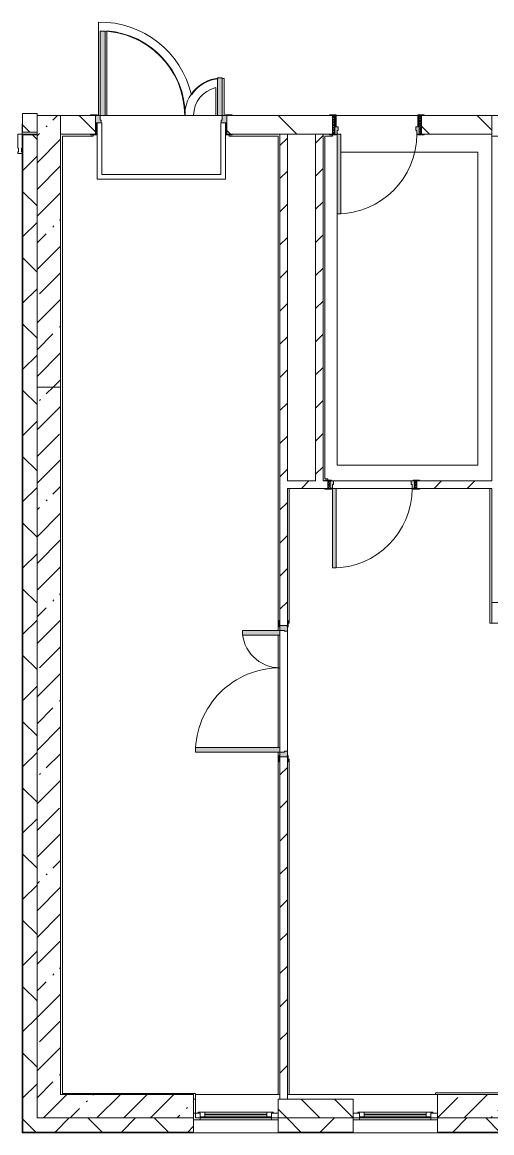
# Model space of a CAD drawing. Header units: millimetres. Extents: x 36059 to 234328, y -8553 to 29000.
# Drawn here: x 196520 to 201528, y -258 to 11595 of the extents above; entities that cross this region are included whole.
import ezdxf

# ---------------------------------------------------------------- set-up
doc = ezdxf.new("R2010")
doc.units = ezdxf.units.MM
doc.linetypes.add('200_ШТРИХ__ш1_п0_6_', pattern=[800, 500, -300])
for name, color, linetype, lineweight in [('A-DETL-5', 7, 'Continuous', 5), ('A-DETL-MBND-1', 7, '200_ШТРИХ__ш1_п0_6_', 9), ('A-GLAZ-2', 7, 'Continuous', 5), ('A-GLAZ-CWMG-3', 7, 'Continuous', 5), ('A-WALL', 7, 'Continuous', 9), ('A-WALL-3', 7, 'Continuous', 5), ('I-WALL-4', 7, 'Continuous', 5), ('S-COLS-3', 7, 'Continuous', 5)]:
    doc.layers.add(name, color=color, linetype=linetype, lineweight=lineweight)
for name, color, linetype, lineweight, true_color in [('A-DOOR-1', 7, 'Continuous', 5, 0xaaaaaa), ('A-DOOR-2', 7, 'Continuous', 5, 0xe2e2e2), ('A-DOOR-FRAM-1', 7, 'Continuous', 5, 0xe2e2e2), ('A-DOOR-FRAM-2', 7, 'Continuous', 5, 0xaaaaaa), ('A-FLOR-2', 7, 'Continuous', 5, 0xaaaaaa)]:
    doc.layers.add(name, color=color, linetype=linetype, lineweight=lineweight, true_color=true_color)
pattern_1 = [(45, (107317.9, 0), (-176.7767, 176.7767), [])]
pattern_2 = [(45, (107317.9, 0), (-353.5534, 353.5534), []), (135, (107317.9, 0), (-353.5534, -353.5534), [])]
pattern_3 = [(135, (107317.9, 0), (-353.5534, -353.5534), [])]
pattern_4 = [(45, (107317.9, 0), (-285.1231, 285.1231), []), (45, (107603, 0), (-285.1231, 285.1231), [504.031, -100.806, 16.764, -84.042])]

# ---------------------------------------------------------------- blocks, each defined once
blk = doc.blocks.new('110_Дверь_СКБ_2Ст - Д-5_п_ Из игровой в коридор-32215844-3_10_2_птичка')
at = {"layer": 'A-DOOR-2'}
for points in [[(-638, 40), (-588, 40), (-588, 940), (-638, 940)], [(612, 440), (612, 40), (662, 40), (662, 440)]]:
    blk.add_hatch(color=256, dxfattribs=at).paths.add_polyline_path(points)
h = blk.add_hatch(color=256, dxfattribs=at)
h.paths.add_polyline_path([(-688, 40), (-688, -40), (-628, -40), (-628, -10), (-638, -10), (-638, 40)])
h.paths.add_polyline_path([(652, -40), (712, -40), (712, 40), (662, 40), (662, -10), (652, -10)])
at = {"layer": 'A-DOOR-FRAM-1'}
for points in [[(-742, 40), (-672, 40), (-672, 48), (-742, 48)], [(698, 40), (768, 40), (768, 48), (698, 48)], [(-742, -48), (-672, -48), (-672, -40), (-742, -40)], [(698, -48), (768, -48), (768, -40), (698, -40)]]:
    blk.add_hatch(color=256, dxfattribs=at).paths.add_polyline_path(points)
at = {"layer": 'A-DOOR-1'}
for p, q in [((-638, 940), (-638, 40)), ((-588, 940), (-638, 940)), ((-588, 40), (-588, 940)), ((662, 440), (612, 440)), ((612, 440), (612, 40)), ((662, 40), (662, 440)), ((-638, 40), (-588, 40)), ((612, 40), (662, 40))]:
    blk.add_line(p, q, dxfattribs=at)
for centre, radius, start, end in [((-638, 40), 900, 0, 90), ((662, 40), 400, 90, 180)]:
    blk.add_arc(centre, radius, start, end, dxfattribs=at)
at = {"layer": 'A-DOOR-FRAM-2'}
for p, q in [((-672, 48), (-742, 48)), ((-742, 48), (-742, 40)), ((-742, 40), (-672, 40)), ((-638, 40), (-688, 40)), ((-688, 40), (-688, -40)), ((-672, 40), (-672, 48)), ((-638, -10), (-638, 40)), ((662, 40), (662, -10)), ((712, 40), (662, 40)), ((768, 48), (698, 48)), ((698, 48), (698, 40)), ((698, 40), (768, 40)), ((712, -40), (712, 40)), ((768, 40), (768, 48)), ((-672, -40), (-742, -40)), ((-742, -40), (-742, -48)), ((-742, -48), (-672, -48)), ((-688, -40), (-628, -40)), ((-672, -39), (-688, -39)), ((-688, -39), (-688, -40)), ((-688, -40), (-672, -40)), ((-672, -40), (-672, -39)), ((-672, -48), (-672, -40)), ((-628, -10), (-638, -10)), ((-628, -40), (-628, -10)), ((662, -10), (652, -10)), ((652, -10), (652, -40)), ((652, -40), (712, -40)), ((712, -39), (698, -39)), ((698, -39), (698, -40)), ((698, -40), (712, -40)), ((768, -40), (698, -40)), ((698, -40), (698, -48)), ((698, -48), (768, -48)), ((712, -40), (712, -39)), ((768, -48), (768, -40))]:
    blk.add_line(p, q, dxfattribs=at)
blk = doc.blocks.new('110_Дверь_СКБ_2Ст - Д-2а_п_ Из коридора на лестницу-32215207-3_10_2_птичка')
at = {"layer": 'A-DOOR-2'}
for points in [[(-587.5, 100), (-587.5, 1000), (-637.5, 1000), (-637.5, 100)], [(662.5, 100), (662.5, 500), (612.5, 500), (612.5, 100)], [(712.5, -100), (712.5, 20), (697.5, 20), (697.5, -100)]]:
    blk.add_hatch(color=256, dxfattribs=at).paths.add_polyline_path(points)
h = blk.add_hatch(color=256, dxfattribs=at)
h.paths.add_polyline_path([(687.9, 20), (712.5, 20), (712.5, 100), (662.5, 100), (662.5, 50), (652.5, 50), (652.5, 20)])
h.paths.add_polyline_path([(-627.5, 20), (-627.5, 50), (-637.5, 50), (-637.5, 100), (-687.5, 100), (-687.5, 20)])
at = {"layer": 'A-DOOR-FRAM-1'}
for points in [[(-672.5, 100), (-672.5, 108), (-742.5, 108), (-742.5, 100)], [(-672.5, -100), (-672.5, 20), (-687.5, 20), (-687.5, -100)], [(767.5, 100), (767.5, 108), (697.5, 108), (697.5, 100)], [(-672.5, -108), (-672.5, -100), (-742.5, -100), (-742.5, -108)], [(767.5, -108), (767.5, -100), (697.5, -100), (697.5, -108)]]:
    blk.add_hatch(color=256, dxfattribs=at).paths.add_polyline_path(points)
at = {"layer": 'A-DOOR-1'}
for p, q in [((-637.5, 1000), (-637.5, 100)), ((-587.5, 1000), (-637.5, 1000)), ((-587.5, 100), (-587.5, 1000)), ((662.5, 500), (612.5, 500)), ((612.5, 500), (612.5, 100)), ((662.5, 100), (662.5, 500)), ((-637.5, 100), (-587.5, 100)), ((612.5, 100), (662.5, 100))]:
    blk.add_line(p, q, dxfattribs=at)
for centre, radius, start, end in [((-637.5, 100), 900, 0, 90), ((662.5, 100), 400, 90, 180)]:
    blk.add_arc(centre, radius, start, end, dxfattribs=at)
at = {"layer": 'A-DOOR-FRAM-2'}
for p, q in [((-672.5, 108), (-742.5, 108)), ((-742.5, 108), (-742.5, 100)), ((-742.5, 100), (-672.5, 100)), ((-637.5, 100), (-687.5, 100)), ((-687.5, 100), (-687.5, 20)), ((-687.5, 20), (-627.5, 20)), ((-672.5, 20), (-687.5, 20)), ((-687.5, 20), (-687.5, -100)), ((-672.5, 100), (-672.5, 108)), ((-672.5, -100), (-672.5, 20)), ((-637.5, 50), (-637.5, 100)), ((-627.5, 50), (-637.5, 50)), ((-627.5, 20), (-627.5, 50)), ((662.5, 50), (652.5, 50)), ((652.5, 50), (652.5, 20)), ((652.5, 20), (712.5, 20)), ((662.5, 100), (662.5, 50)), ((712.5, 100), (662.5, 100)), ((767.5, 108), (697.5, 108)), ((697.5, 108), (697.5, 100)), ((697.5, 100), (767.5, 100)), ((712.5, 20), (697.5, 20)), ((697.5, 20), (697.5, -100)), ((712.5, 20), (712.5, 100)), ((712.5, -100), (712.5, 20)), ((767.5, 100), (767.5, 108)), ((-672.5, -100), (-742.5, -100)), ((-742.5, -100), (-742.5, -108)), ((-742.5, -108), (-672.5, -108)), ((-687.5, -100), (-672.5, -100)), ((-672.5, -108), (-672.5, -100)), ((697.5, -100), (712.5, -100)), ((767.5, -100), (697.5, -100)), ((697.5, -100), (697.5, -108)), ((697.5, -108), (767.5, -108)), ((767.5, -108), (767.5, -100))]:
    blk.add_line(p, q, dxfattribs=at)
blk = doc.blocks.new('BSC_Колонна _Прямоугольная - 250х900-V103-3_10_2_птичка')
at = {"layer": 'S-COLS-3'}
h = blk.add_hatch(dxfattribs=at)
h.set_pattern_fill('FP_138', color=256, style=0, pattern_type=2)
h.set_pattern_definition([(45, (-94080, -25), (-285.1231, 285.1231), []), (45, (-93794.88, -25), (-285.1231, 285.1231), [504.031, -100.806, 16.764, -84.042])])
h.paths.add_polyline_path([(450, -125), (450, 125), (-450, 125), (-450, -125), (77, -125)])
for p, q in [((450, 125), (-450, 125)), ((-450, 125), (-450, -125)), ((450, -125), (450, 125)), ((-450, -125), (450, -125))]:
    blk.add_line(p, q, dxfattribs=at)
blk = doc.blocks.new('120_Окно_СКБ_1Ст - 120_Окно_СКБ_1Ст 900х2500_h_ с форточкой-V105-3_10_2_птичка')
at = {"layer": 'A-GLAZ-2'}
for p, q in [((-450, -127), (-450, -57)), ((-450, -57), (-380, -57)), ((450, -57), (-450, -57)), ((-380, -57), (-380, -127)), ((380, -87), (-380, -87)), ((-380, -87), (-380, -127)), ((-330, -137), (-330, -87)), ((-330, -107), (330, -107)), ((330, -117), (-330, -117)), ((330, -137), (330, -87)), ((380, -127), (380, -57)), ((380, -57), (450, -57)), ((380, -127), (380, -87)), ((450, -57), (450, -127)), ((-380, -127), (-450, -127)), ((-450, -127), (-400, -127)), ((-380, -127), (-400, -127)), ((-400, -127), (-400, -137)), ((-400, -137), (400, -137)), ((400, -137), (-400, -137)), ((450, -127), (380, -127)), ((400, -127), (380, -127)), ((400, -127), (450, -127)), ((400, -137), (400, -127))]:
    blk.add_line(p, q, dxfattribs=at)
blk = doc.blocks.new('120_Окно_СКБ_1Ст - 120_Окно_СКБ_1Ст 900х2500_h_ с форточкой-22876038-3_10_2_птичка')
at = {"layer": 'A-GLAZ-2'}
for p, q in [((-450, -127), (-450, -57)), ((-450, -57), (-380, -57)), ((450, -57), (-450, -57)), ((-380, -57), (-380, -127)), ((380, -87), (-380, -87)), ((-380, -87), (-380, -127)), ((-330, -137), (-330, -87)), ((-330, -107), (330, -107)), ((330, -117), (-330, -117)), ((330, -137), (330, -87)), ((380, -127), (380, -57)), ((380, -57), (450, -57)), ((380, -127), (380, -87)), ((450, -57), (450, -127)), ((-380, -127), (-450, -127)), ((-450, -127), (-400, -127)), ((-380, -127), (-400, -127)), ((-400, -127), (-400, -137)), ((-400, -137), (400, -137)), ((400, -137), (-400, -137)), ((450, -127), (380, -127)), ((400, -127), (380, -127)), ((400, -127), (450, -127)), ((400, -137), (400, -127))]:
    blk.add_line(p, q, dxfattribs=at)
blk = doc.blocks.new('110_Дверь_СКБ_1Ст_Внутренняя1 - Д-8 950x2100h_охрана-V76-3_10_2_птичка')
at = {"layer": 'A-DOOR-1'}
h = blk.add_hatch(dxfattribs=at)
h.set_pattern_fill('FP_111', color=256, style=0, pattern_type=2)
h.set_pattern_definition([(135, (1826.41, 164.685), (-14.14214, -14.14214), []), (225, (1826.41, 164.685), (14.14214, -14.14214), [])])
h.paths.add_polyline_path([(487.5, 100), (462.5, 100), (462.5, -100), (487.5, -100), (487.5, -34.8)])
at = {"layer": 'A-DOOR-2'}
h = blk.add_hatch(color=256, dxfattribs=at)
h.paths.add_polyline_path([(437.5, 100), (437.5, 60), (427.5, 60), (427.5, 20), (462.5, 20), (462.5, 100)])
h.paths.add_polyline_path([(-412.5, 100), (-437.5, 100), (-437.5, 20), (-402.5, 20), (-402.5, 60), (-412.5, 60)])
at = {"layer": 'A-DOOR-FRAM-1'}
for points in [[(397.5, 950), (397.5, 100), (437.5, 100), (437.5, 950)], [(-492.5, 108), (-492.5, 100), (-422.5, 100), (-422.5, 108)], [(-422.5, 20), (-437.5, 20), (-437.5, -100), (-422.5, -100), (-422.5, -34.8)], [(517.5, 108), (447.5, 108), (447.5, 100), (517.5, 100)], [(462.5, 20), (447.5, 20), (447.5, -100), (462.5, -100), (462.5, -34.8)], [(-492.5, -100), (-492.5, -108), (-422.5, -108), (-422.5, -100)], [(447.5, -100), (447.5, -108), (517.5, -108), (517.5, -100)]]:
    blk.add_hatch(color=256, dxfattribs=at).paths.add_polyline_path(points)
at = {"layer": 'A-DOOR-FRAM-2'}
h = blk.add_hatch(dxfattribs=at)
h.set_pattern_fill('FP_112', color=256, style=0, pattern_type=2)
h.set_pattern_definition([(45, (-296.384, 164.685), (-14.1421, 14.1421), []), (135, (-296.384, 164.685), (-14.1421, -14.1421), [])])
h.paths.add_polyline_path([(-437.5, 100), (-462.5, 100), (-462.5, -100), (-437.5, -100), (-437.5, -34.8)])
at = {"layer": 'A-DOOR-1'}
for p, q in [((437.5, 950), (397.5, 950)), ((397.5, 950), (397.5, 100)), ((437.5, 100), (437.5, 950)), ((397.5, 100), (437.5, 100))]:
    blk.add_line(p, q, dxfattribs=at)
blk.add_arc((437.5, 100), 850, 90, 180, dxfattribs=at)
at = {"layer": 'A-DOOR-FRAM-2'}
for p, q in [((-422.5, 108), (-492.5, 108)), ((-492.5, 108), (-492.5, 100)), ((-492.5, 100), (-422.5, 100)), ((-437.5, 100), (-462.5, 100)), ((-462.5, 100), (-462.5, -100)), ((-412.5, 100), (-437.5, 100)), ((-437.5, 100), (-437.5, 20)), ((-437.5, -100), (-437.5, 100)), ((-422.5, 100), (-437.5, 100)), ((-437.5, 100), (-437.5, 99)), ((-437.5, 99), (-422.5, 99)), ((-437.5, 20), (-402.5, 20)), ((-422.5, 20), (-437.5, 20)), ((-437.5, 20), (-437.5, -100)), ((-422.5, 100), (-422.5, 108)), ((-422.5, 99), (-422.5, 100)), ((-422.5, -100), (-422.5, 20)), ((-412.5, 60), (-412.5, 100)), ((-402.5, 60), (-412.5, 60)), ((-402.5, 20), (-402.5, 60)), ((437.5, 60), (427.5, 60)), ((427.5, 60), (427.5, 20)), ((427.5, 20), (462.5, 20)), ((437.5, 100), (437.5, 60)), ((462.5, 100), (437.5, 100)), ((517.5, 108), (447.5, 108)), ((447.5, 108), (447.5, 100)), ((462.5, 100), (447.5, 100)), ((447.5, 100), (447.5, 99)), ((447.5, 100), (517.5, 100)), ((447.5, 99), (462.5, 99)), ((462.5, 20), (447.5, 20)), ((447.5, 20), (447.5, -100)), ((462.5, 20), (462.5, 100)), ((487.5, 100), (462.5, 100)), ((462.5, 100), (462.5, -100)), ((462.5, 99), (462.5, 100)), ((462.5, -100), (462.5, 20)), ((487.5, -100), (487.5, 100)), ((517.5, 100), (517.5, 108)), ((-422.5, -100), (-492.5, -100)), ((-492.5, -100), (-492.5, -108)), ((-492.5, -108), (-422.5, -108)), ((-462.5, -100), (-437.5, -100)), ((-437.5, -100), (-422.5, -100)), ((-422.5, -108), (-422.5, -100)), ((447.5, -100), (462.5, -100)), ((517.5, -100), (447.5, -100)), ((447.5, -100), (447.5, -108)), ((447.5, -108), (517.5, -108)), ((462.5, -100), (487.5, -100)), ((517.5, -108), (517.5, -100))]:
    blk.add_line(p, q, dxfattribs=at)
blk = doc.blocks.new('110_Дверь_СКБ_1Ст_Внутренняя1 - Д-8 950x2100h_охрана-V107-3_10_2_птичка')
at = {"layer": 'A-DOOR-1'}
h = blk.add_hatch(dxfattribs=at)
h.set_pattern_fill('FP_140', color=256, style=0, pattern_type=2)
h.set_pattern_definition([(135, (1826.41, 104.685), (-14.14214, -14.14214), []), (225, (1826.41, 104.685), (14.14214, -14.14214), [])])
h.paths.add_polyline_path([(487, 40), (462, 40), (462, -40), (487, -40)])
at = {"layer": 'A-DOOR-2'}
h = blk.add_hatch(color=256, dxfattribs=at)
h.paths.add_polyline_path([(437, 40), (437, 0), (427, 0), (427, -40), (462, -40), (462, 40)])
h.paths.add_polyline_path([(-413, 40), (-438, 40), (-438, -40), (-403, -40), (-403, 0), (-413, 0)])
at = {"layer": 'A-DOOR-FRAM-1'}
for points in [[(397, 890), (397, 40), (437, 40), (437, 890)], [(-493, 48), (-493, 40), (-423, 40), (-423, 48)], [(517, 48), (447, 48), (447, 40), (517, 40)], [(-423, -40), (-493, -40), (-493, -48), (-423, -48)], [(447, -40), (447, -48), (517, -48), (517, -40)]]:
    blk.add_hatch(color=256, dxfattribs=at).paths.add_polyline_path(points)
at = {"layer": 'A-DOOR-FRAM-2'}
h = blk.add_hatch(dxfattribs=at)
h.set_pattern_fill('FP_141', color=256, style=0, pattern_type=2)
h.set_pattern_definition([(45, (-296.384, 104.685), (-14.1421, 14.1421), []), (135, (-296.384, 104.685), (-14.1421, -14.1421), [])])
h.paths.add_polyline_path([(-438, 40), (-463, 40), (-463, -40), (-438, -40)])
at = {"layer": 'A-DOOR-1'}
for p, q in [((437, 890), (397, 890)), ((397, 890), (397, 40)), ((437, 40), (437, 890)), ((397, 40), (437, 40))]:
    blk.add_line(p, q, dxfattribs=at)
blk.add_arc((437, 40), 850, 90, 180, dxfattribs=at)
at = {"layer": 'A-DOOR-FRAM-2'}
for p, q in [((-423, 48), (-493, 48)), ((-493, 48), (-493, 40)), ((-493, 40), (-423, 40)), ((-438, 40), (-463, 40)), ((-463, 40), (-463, -40)), ((-413, 40), (-438, 40)), ((-438, 40), (-438, -40)), ((-438, -40), (-438, 40)), ((-423, 40), (-438, 40)), ((-438, 40), (-438, 39)), ((-438, 39), (-423, 39)), ((-423, 40), (-423, 48)), ((-423, 39), (-423, 40)), ((-413, 0), (-413, 40)), ((-403, 0), (-413, 0)), ((-403, -40), (-403, 0)), ((437, 0), (427, 0)), ((427, 0), (427, -40)), ((437, 40), (437, 0)), ((462, 40), (437, 40)), ((517, 48), (447, 48)), ((447, 48), (447, 40)), ((462, 40), (447, 40)), ((447, 40), (447, 39)), ((447, 40), (517, 40)), ((447, 39), (462, 39)), ((462, -40), (462, 40)), ((487, 40), (462, 40)), ((462, 40), (462, -40)), ((462, 39), (462, 40)), ((487, -40), (487, 40)), ((517, 40), (517, 48)), ((-423, -40), (-493, -40)), ((-493, -40), (-493, -48)), ((-493, -48), (-423, -48)), ((-463, -40), (-438, -40)), ((-423, -39), (-438, -39)), ((-438, -39), (-438, -40)), ((-438, -40), (-403, -40)), ((-438, -40), (-423, -40)), ((-423, -40), (-423, -39)), ((-423, -48), (-423, -40)), ((427, -40), (462, -40)), ((462, -39), (447, -39)), ((447, -39), (447, -40)), ((447, -40), (462, -40)), ((517, -40), (447, -40)), ((447, -40), (447, -48)), ((447, -48), (517, -48)), ((462, -40), (462, -39)), ((462, -40), (487, -40)), ((517, -48), (517, -40))]:
    blk.add_line(p, q, dxfattribs=at)
blk = doc.blocks.new('Прямоугольный импост - Импост структурный с накладкой - 190мм-33184356-3_10_2_птичка')
at = {"layer": 'A-GLAZ-CWMG-3'}
for p, q in [((-50, 0), (-50, 17)), ((-50, 17), (0, 17)), ((-40, 0), (-50, 0)), ((-40, -40), (-40, 0)), ((0, 0), (-10, 0)), ((-10, 0), (-10, -40)), ((0, 17), (0, 0)), ((-50, -190), (-50, -40)), ((-50, -40), (-40, -40)), ((-10, -40), (0, -40)), ((0, -40), (0, -190)), ((0, -190), (-50, -190))]:
    blk.add_line(p, q, dxfattribs=at)

msp = doc.modelspace()

# ---------------------------------------------------------------- hatches: boundary and pattern name
at = {"layer": 'A-WALL-3'}
h = msp.add_hatch(dxfattribs=at)
h.set_pattern_fill('FP_109', color=256, style=0, pattern_type=2)
h.set_pattern_definition(pattern_2)
h.paths.add_polyline_path([(196527.9, -100), (196677.9, -100), (196677.9, 10392), (196527.9, 10392), (196527.9, 1965.8)])
h = msp.add_hatch(dxfattribs=at)
h.set_pattern_fill('FP_107', color=256, style=0, pattern_type=2)
h.set_pattern_definition([(135, (107317.9, 0), (-176.7767, -176.7767), [])])
h.paths.add_polyline_path([(228447.9, -100), (228747.9, -100), (228747.9, 100), (228447.9, 100)])
h.paths.add_polyline_path([(218947.9, -100), (218947.9, 100), (218047.9, 100), (218047.9, -100), (218254.6, -100)])
h.paths.add_polyline_path([(216390.2, -100), (217147.9, -100), (217147.9, 100), (216247.9, 100), (216247.9, -100)])
h.paths.add_polyline_path([(226647.9, -100), (226644.5, 100), (226147.9, 100), (226147.9, -100), (226644.5, -100)])
h.paths.add_polyline_path([(220747.9, -100), (220997.9, -100), (220997.9, 100), (220747.9, 100)])
h.paths.add_polyline_path([(223297.9, -100), (224347.9, -100), (224347.9, 100), (223297.9, 100)])
h.paths.add_polyline_path([(209947.9, -100), (210197.9, -100), (210197.9, 100), (209947.9, 100)])
h.paths.add_polyline_path([(212497.9, -100), (213547.9, -100), (213547.9, 100), (212497.9, 100)])
h.paths.add_polyline_path([(209047.9, -100), (209047.9, 100), (208147.9, 100), (208147.9, -100), (208932.6, -100)])
h.paths.add_polyline_path([(201847.9, -100), (202097.9, -100), (202097.9, 100), (201847.9, 100), (201847.9, 56.5)])
h.paths.add_polyline_path([(204397.9, -100), (205447.9, -100), (205447.9, 100), (204397.9, 100)])
h.paths.add_polyline_path([(199247.9, -100), (200047.9, -100), (200047.9, 100), (199247.9, 100)])
h = msp.add_hatch(dxfattribs=at)
h.set_pattern_fill('FP_109', color=256, style=0, pattern_type=2)
h.set_pattern_definition(pattern_2)
h.paths.add_polyline_path([(231305.5, -250), (232397.9, -250), (232397.9, -100), (231047.9, -100), (231047.9, -250)])
h.paths.add_polyline_path([(227576.7, -250), (228747.9, -250), (228747.9, -100), (227547.9, -100), (227547.9, -250)])
h.paths.add_polyline_path([(217147.9, -250), (217147.9, -100), (216247.9, -100), (216247.9, -250), (216390.2, -250)])
h.paths.add_polyline_path([(215347.9, -250), (215347.9, -100), (214447.9, -100), (214447.9, -250), (214525.8, -250)])
h.paths.add_polyline_path([(218047.9, -250), (218947.9, -250), (218947.9, -100), (218047.9, -100)])
h.paths.add_polyline_path([(226647.9, -250), (226644.5, -100), (225247.9, -100), (225247.9, -250), (226644.5, -250)])
h.paths.add_polyline_path([(219847.9, -250), (220997.9, -250), (220997.9, -100), (219847.9, -100)])
h.paths.add_polyline_path([(223297.9, -250), (224347.9, -250), (224347.9, -100), (223297.9, -100)])
h.paths.add_polyline_path([(207247.9, -250), (207247.9, -100), (206347.9, -100), (206347.9, -250), (207068.2, -250)])
h.paths.add_polyline_path([(212661.4, -250), (213547.9, -250), (213547.9, -100), (212497.9, -100), (212497.9, -250)])
h.paths.add_polyline_path([(201847.9, -250), (202097.9, -250), (202097.9, -100), (200947.9, -100), (200947.9, -250), (201474.9, -250)])
h.paths.add_polyline_path([(208147.9, -250), (210197.9, -250), (210197.9, -100), (208147.9, -100)])
h.paths.add_polyline_path([(205447.9, -250), (205447.9, -100), (204397.9, -100), (204397.9, -250), (205203.8, -250)])
h.paths.add_polyline_path([(199610.5, -250), (200047.9, -250), (200047.9, -100), (199247.9, -100), (199247.9, -250)])
h.paths.add_polyline_path([(198347.9, -250), (198347.9, -100), (196527.9, -100), (196527.9, -250), (198212.2, -250)])
at = {"layer": 'I-WALL-4'}
h = msp.add_hatch(dxfattribs=at)
h.set_pattern_fill('FP_108', color=256, style=0, pattern_type=2)
h.set_pattern_definition(pattern_3)
h.paths.add_polyline_path([(196677.9, 10420), (196677.9, 10620), (196521.4, 10620), (196521.4, 10420)])
h = msp.add_hatch(dxfattribs=at)
h.set_pattern_fill('FP_105', color=256, style=0, pattern_type=2)
h.set_pattern_definition(pattern_4)
h.paths.add_polyline_path([(196677.9, 7700), (196927.9, 7700), (196927.9, 10600), (196677.9, 10600), (196677.9, 8907.2)])
h = msp.add_hatch(dxfattribs=at)
h.set_pattern_fill('FP_108', color=256, style=0, pattern_type=2)
h.set_pattern_definition(pattern_3)
h.paths.add_polyline_path([(212661.4, 10400), (214447.9, 10400), (214447.9, 10600), (212412.9, 10600), (212412.9, 10400), (212442.9, 10400)])
h.paths.add_polyline_path([(208932.6, 10400), (210962.9, 10400), (210962.9, 10600), (208927.9, 10600), (208927.9, 10400)])
h.paths.add_polyline_path([(197302.9, 10400), (197302.9, 10600), (196927.9, 10600), (196927.9, 10400), (197247.9, 10400)])
h.paths.add_polyline_path([(199267.9, 10400), (199827.9, 10400), (199827.9, 10600), (198702.9, 10600), (198702.9, 10400), (198757.9, 10400)])
h.paths.add_polyline_path([(201474.9, 10400), (201527.9, 10400), (201527.9, 10600), (200777.9, 10600), (200777.9, 10400), (200807.9, 10400)])
h = msp.add_hatch(dxfattribs=at)
h.set_pattern_fill('FP_110', color=256, style=0, pattern_type=2)
h.set_pattern_definition(pattern_1)
h.paths.add_polyline_path([(199347.9, 100), (199347.9, 3755), (199267.9, 3755), (199267.9, 100)])
h.paths.add_polyline_path([(199347.9, 5155), (199347.9, 10400), (199267.9, 10400), (199267.9, 5155), (199317.9, 5155)])
h = msp.add_hatch(dxfattribs=at)
h.set_pattern_fill('FP_110', color=256, style=0, pattern_type=2)
h.set_pattern_definition(pattern_1)
h.paths.add_polyline_path([(199727.9, 6700), (199727.9, 10400), (199647.9, 10400), (199647.9, 6700)])
h = msp.add_hatch(dxfattribs=at)
h.set_pattern_fill('FP_105', color=256, style=0, pattern_type=2)
h.set_pattern_definition(pattern_4)
h.paths.add_polyline_path([(196927.9, 100), (196927.9, 7700), (196677.9, 7700), (196677.9, 100)])
h = msp.add_hatch(dxfattribs=at)
h.set_pattern_fill('FP_110', color=256, style=0, pattern_type=2)
h.set_pattern_definition(pattern_1)
h.paths.add_polyline_path([(199347.9, 6620), (199777.9, 6620), (199777.9, 6700), (199347.9, 6700)])
h.paths.add_polyline_path([(201474.9, 6620), (201527.9, 6620), (201527.9, 6700), (200727.9, 6700), (200727.9, 6620), (200757.9, 6620)])
h = msp.add_hatch(dxfattribs=at)
h.set_pattern_fill('FP_105', color=256, style=0, pattern_type=2)
h.set_pattern_definition(pattern_4)
h.paths.add_polyline_path([(197746.1, -100), (198347.9, -100), (198347.9, 150), (196927.9, 150), (196927.9, 100), (196677.9, 100), (196677.9, -100)])

# ---------------------------------------------------------------- linework, layer by layer
at = {"layer": 'A-DETL-5'}
for p, q in [((199917.9, 10207.5), (201377.9, 10207.5)), ((201377.9, 10207.5), (201377.9, 6867.5)), ((199877.9, 6867.5), (199877.9, 9550)), ((201377.9, 6867.5), (199877.9, 6867.5))]:
    msp.add_line(p, q, dxfattribs=at)
at = {"layer": 'A-DETL-MBND-1'}
msp.add_line((196519.9, 10400), (196519.9, 10510), dxfattribs=at)
at = {"layer": 'A-FLOR-2'}
for p, q in [((197332.9, 11594.8), (197332.9, 10600)), ((197422.9, 10600), (197422.9, 11502.3)), ((198674.1, 10600), (198674.1, 10994.4)), ((198584.1, 10897.1), (198584.1, 10600)), ((197402.9, 10600), (197422.9, 10600)), ((197422.9, 10600), (198257.9, 10600)), ((198257.9, 10600), (197422.9, 10600)), ((198257.9, 10600), (198347.9, 10600)), ((198347.9, 10600), (198584.1, 10600)), ((198602.9, 10600), (198347.9, 10600)), ((199867.9, 10600), (200737.9, 10600)), ((200737.9, 10600), (199867.9, 10600)), ((197367.9, 9970), (197367.9, 10520)), ((198637.9, 10520), (198637.9, 9970)), ((197277.9, 10380), (196947.9, 10380)), ((196947.9, 10380), (196947.9, 160)), ((197277.9, 10392), (197277.9, 10380)), ((197317.9, 10392), (197317.9, 9920)), ((198687.9, 9920), (198687.9, 10392)), ((198727.9, 10380), (198727.9, 10392)), ((199247.9, 10380), (198727.9, 10380)), ((199247.9, 10380), (199247.9, 5105)), ((199827.9, 10380), (199747.9, 10380)), ((199747.9, 10380), (199747.9, 6720)), ((199827.9, 10392), (199827.9, 10380)), ((198637.9, 9970), (197367.9, 9970)), ((197317.9, 9920), (198687.9, 9920)), ((199747.9, 6720), (199777.9, 6720)), ((199777.9, 6720), (199777.9, 6708)), ((199367.9, 6620), (199367.9, 5180)), ((201508.9, 5180), (201508.9, 6620)), ((199259.9, 5180), (199247.9, 5180)), ((199367.9, 5180), (199355.9, 5180)), ((201527.9, 5180), (201508.9, 5180)), ((199247.9, 3855), (199247.9, 5055)), ((199247.9, 3805), (199247.9, 150)), ((199247.9, 3730), (199259.9, 3730)), ((199355.9, 3730), (199367.9, 3730)), ((199367.9, 3730), (199367.9, 150)), ((196947.9, 160), (198367.9, 160)), ((198367.9, 160), (198367.9, 120)), ((200927.4, 150), (200927.4, 170)), ((200927.4, 170), (201867.4, 170))]:
    msp.add_line(p, q, dxfattribs=at)
for centre, radius, start, end in [((197352.9, 10600), 995, 12.67054, 91.1511), ((197352.9, 10600), 905, 0, 85.56313), ((198652.9, 10600), 395, 97.27853, 146.45952), ((198652.9, 10600), 395, 86.92799, 90.00404), ((198652.9, 10600), 305, 103.0427, 180)]:
    msp.add_arc(centre, radius, start, end, dxfattribs=at)
at = {"layer": 'A-WALL'}
for p, q in [((196927.9, 10400), (196927.9, 10600)), ((201527.9, 10600), (201527.9, 10400)), ((196524.9, 10395), (196524.9, -253)), ((196677.9, 10395), (196524.9, 10395)), ((196527.9, 10392), (196527.9, -250)), ((196677.9, 10392), (196527.9, 10392)), ((199347.9, 10400), (199267.9, 10400)), ((199727.9, 10400), (199647.9, 10400)), ((201527.9, 5400), (201607.9, 5400)), ((199267.9, 100), (199347.9, 100)), ((199247.9, -100), (200047.9, -100)), ((200047.9, -100), (199247.9, -100)), ((196524.9, -253), (198347.9, -253)), ((196527.9, -250), (198347.9, -250)), ((199247.9, -250), (200047.9, -250)), ((199247.9, -253), (200047.9, -253)), ((200947.9, -250), (202097.9, -250)), ((200947.9, -253), (202097.9, -253))]:
    msp.add_line(p, q, dxfattribs=at)
at = {"layer": 'A-WALL-3'}
for p, q in [((196677.9, 10400), (196519.9, 10400)), ((196519.9, 10400), (196519.9, -258)), ((198347.9, 100), (198368.4, 100)), ((199267.9, 100), (199247.9, 100)), ((199247.9, 100), (199247.9, -258)), ((200047.9, 100), (199347.9, 100)), ((200047.9, -258), (200047.9, 100)), ((198347.9, -100), (196677.9, -100)), ((198347.9, -258), (198347.9, -100)), ((198368.4, -100), (198368.4, -100)), ((198368.4, -100), (199247.9, -100)), ((200047.9, -100), (200947.9, -100)), ((200947.9, -100), (200947.9, -258)), ((196519.9, -258), (204397.9, -258))]:
    msp.add_line(p, q, dxfattribs=at)
at = {"layer": 'I-WALL-4'}
for p, q in [((196677.9, 10620), (196521.4, 10620)), ((196521.4, 10620), (196521.4, 10420)), ((196677.9, 10420), (196677.9, 10620)), ((197247.9, 10600), (196677.9, 10600)), ((196677.9, 10600), (196677.9, 10400)), ((199797.9, 10600), (198757.9, 10600)), ((205817.9, 10600), (200807.9, 10600)), ((196521.4, 10420), (196677.9, 10420)), ((196677.9, 10400), (196677.9, -100)), ((196927.9, 10400), (197247.9, 10400)), ((196927.9, 150), (196927.9, 10400)), ((198757.9, 10400), (199267.9, 10400)), ((199267.9, 10400), (199267.9, 5210)), ((199347.9, 6700), (199347.9, 10400)), ((199347.9, 10400), (199647.9, 10400)), ((199647.9, 10400), (199647.9, 6700)), ((199727.9, 6700), (199727.9, 10400)), ((199727.9, 10400), (199797.9, 10400)), ((200807.9, 10400), (201527.9, 10400)), ((201527.9, 10400), (201527.9, 6700)), ((201527.9, 10380), (208927.9, 10380)), ((196677.9, 7700), (196927.9, 7700)), ((199647.9, 6700), (199347.9, 6700)), ((199747.9, 6700), (199727.9, 6700)), ((199837.9, 6700), (200667.9, 6700)), ((201527.9, 6700), (200757.9, 6700)), ((199347.9, 6620), (199747.9, 6620)), ((199347.9, 5210), (199347.9, 6620)), ((200677.9, 6620), (199867.9, 6620)), ((200757.9, 6620), (201527.9, 6620)), ((201527.9, 6620), (201527.9, 5180)), ((201527.9, 5180), (206947.9, 5180)), ((199267.9, 3855), (199267.9, 5055)), ((199347.9, 5095), (199347.9, 3815)), ((199267.9, 3700), (199267.9, 100)), ((199347.9, 100), (199347.9, 3700)), ((198347.9, 150), (196927.9, 150)), ((198347.9, -100), (198347.9, 150)), ((198368.4, 150), (199267.9, 150)), ((198368.4, -100), (198368.4, 150)), ((199347.9, 150), (200947.9, 150)), ((196677.9, -100), (198347.9, -100))]:
    msp.add_line(p, q, dxfattribs=at)

# ---------------------------------------------------------------- block references
at = {"layer": 'A-DOOR-1'}
msp.add_blockref('110_Дверь_СКБ_2Ст - Д-2а_п_ Из коридора на лестницу-32215207-3_10_2_птичка', (197990.4, 10500), dxfattribs=at)
for name, p, rotation in [('110_Дверь_СКБ_1Ст_Внутренняя1 - Д-8 950x2100h_охрана-V76-3_10_2_птичка', (200315.4, 10500), 180), ('110_Дверь_СКБ_1Ст_Внутренняя1 - Д-8 950x2100h_охрана-V107-3_10_2_птичка', (200265.4, 6660), 180), ('110_Дверь_СКБ_2Ст - Д-5_п_ Из игровой в коридор-32215844-3_10_2_птичка', (199307.9, 4442.5), 89.99999999999991)]:
    msp.add_blockref(name, p, dxfattribs=dict(at, rotation=rotation))
at = {"layer": 'A-GLAZ-2', "rotation": 180}
for name, p in [('120_Окно_СКБ_1Ст - 120_Окно_СКБ_1Ст 900х2500_h_ с форточкой-V105-3_10_2_птичка', (198797.9, -175)), ('120_Окно_СКБ_1Ст - 120_Окно_СКБ_1Ст 900х2500_h_ с форточкой-22876038-3_10_2_птичка', (200497.9, -175))]:
    msp.add_blockref(name, p, dxfattribs=at)
at = {"layer": 'A-GLAZ-CWMG-3', "extrusion": (0, 0, -1), "rotation": 180}
msp.add_blockref('Прямоугольный импост - Импост структурный с накладкой - 190мм-33184356-3_10_2_птичка', (-196521.4, 10210), dxfattribs=at)
at = {"layer": 'S-COLS-3'}
msp.add_blockref('BSC_Колонна _Прямоугольная - 250х900-V103-3_10_2_птичка', (201397.9, 25), dxfattribs=at)

doc.saveas('drawing.dxf')
